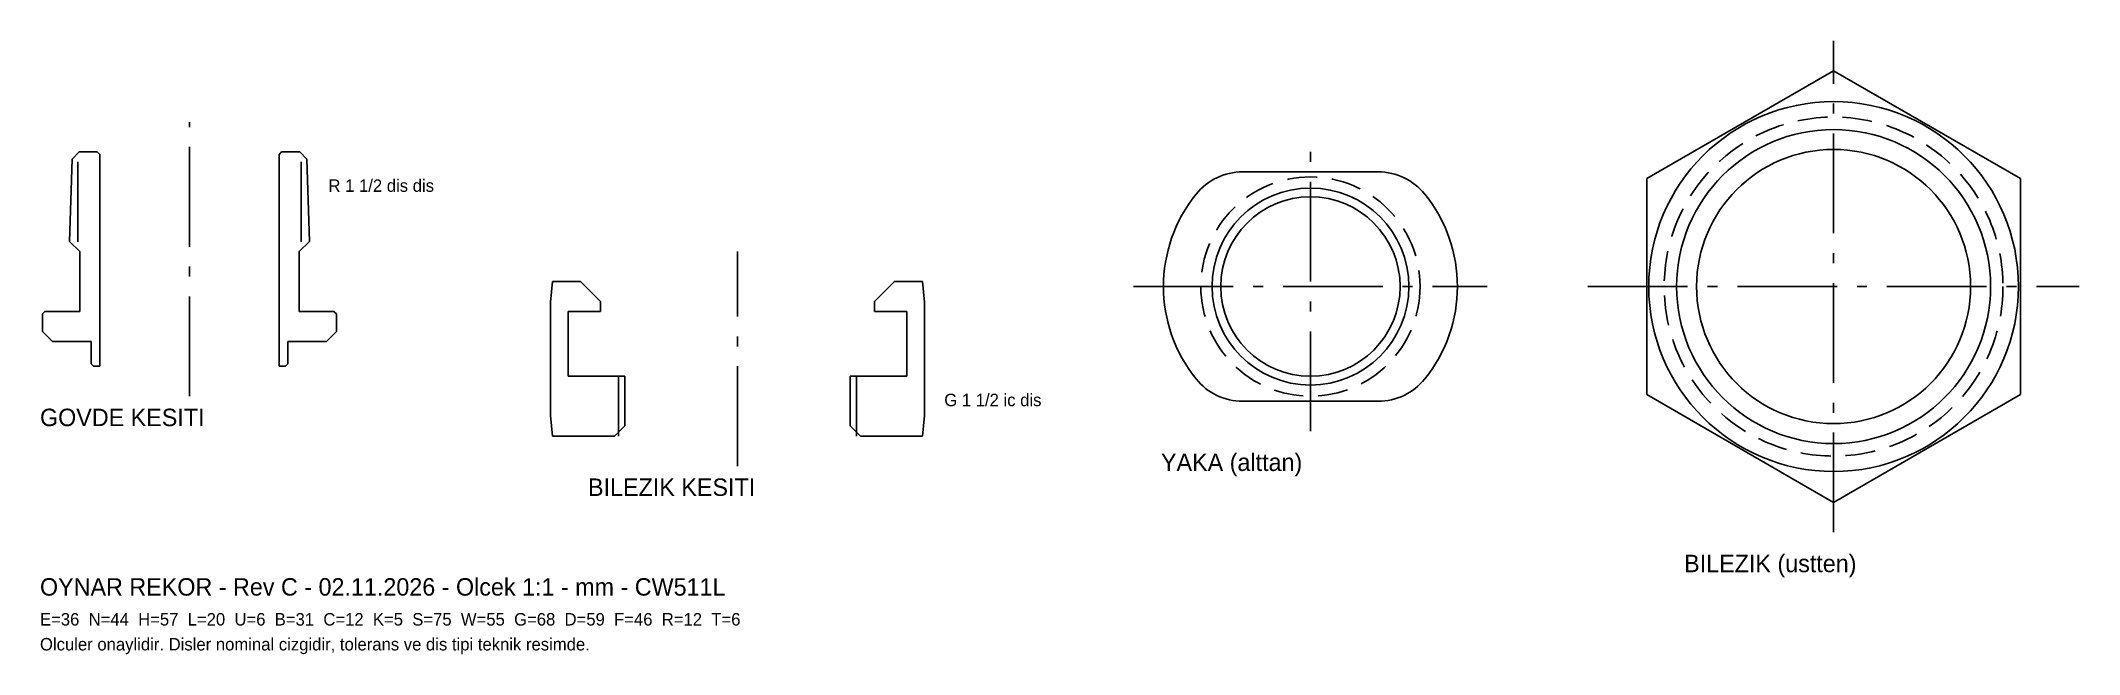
# Model space of a CAD drawing. Extents: x -30 to 379, y -44 to 79.
import ezdxf

# ---------------------------------------------------------------- set-up
doc = ezdxf.new("R2010")
doc.units = 0
doc.linetypes.add('CENTER', pattern=[30, 20, -4, 2, -4])
doc.linetypes.add('DASHED', pattern=[9, 6, -3])
for name, color, linetype in [('DIS', 7, 'CONTINUOUS'), ('EKSEN', 1, 'CENTER'), ('GIZLI', 8, 'DASHED'), ('KONTUR', 7, 'CONTINUOUS'), ('YAZI', 3, 'CONTINUOUS')]:
    doc.layers.add(name, color=color, linetype=linetype)

msp = doc.modelspace()

# ---------------------------------------------------------------- linework, layer by layer
at = {"layer": 'DIS'}
for p, q in [((-22.4225, 55), (-22.4225, 39)), ((22.4225, 55), (22.4225, 39)), ((86.0985, 0), (86.0985, 12)), ((133.9015, 0), (133.9015, 12))]:
    msp.add_line(p, q, dxfattribs=at)
at = {"layer": 'EKSEN'}
for p, q in [((330, -19.3013), (330, 79.3013)), ((0, 8), (0, 63)), ((225, 1), (225, 59)), ((110, -6), (110, 37)), ((189.5, 30), (260.5, 30)), ((280.6987, 30), (379.3013, 30))]:
    msp.add_line(p, q, dxfattribs=at)
at = {"layer": 'GIZLI'}
for centre, radius in [((330, 30), 34), ((225, 30), 22)]:
    msp.add_circle(centre, radius, dxfattribs=at)
at = {"layer": 'KONTUR'}
for p, q in [((292.5, 51.6506), (330, 73.3013)), ((330, 73.3013), (367.5, 51.6506)), ((-24.0651, 39.0651), (-23.5492, 55.5733)), ((-23.5492, 55.5733), (-22.1225, 57)), ((-22.1225, 57), (-18.5, 57)), ((-18.5, 57), (-18, 56.5)), ((-18, 56.5), (-18, 14)), ((18.5, 57), (18, 56.5)), ((18, 56.5), (18, 14)), ((22.1225, 57), (18.5, 57)), ((23.5492, 55.5733), (22.1225, 57)), ((24.0651, 39.0651), (23.5492, 55.5733)), ((211.3893, 53), (238.6107, 53)), ((292.5, 8.3494), (292.5, 51.6506)), ((367.5, 51.6506), (367.5, 8.3494)), ((-22, 37), (-24.0651, 39.0651)), ((-22, 25), (-22, 37)), ((22, 37), (24.0651, 39.0651)), ((22, 25), (22, 37)), ((72.5, 26.8423), (72.9, 31)), ((72.9, 31), (78.5, 31)), ((78.5, 31), (82.5, 27)), ((141.5, 31), (137.5, 27)), ((147.1, 31), (141.5, 31)), ((147.5, 26.8423), (147.1, 31)), ((-29.5, 24.5), (-29, 25)), ((-29, 25), (-22, 25)), ((29, 25), (22, 25)), ((29.5, 24.5), (29, 25)), ((72.5, 4.1577), (72.5, 26.8423)), ((82.5, 25), (76, 25)), ((76, 25), (76, 12)), ((82.5, 27), (82.5, 25)), ((137.5, 27), (137.5, 25)), ((137.5, 25), (144, 25)), ((144, 25), (144, 12)), ((147.5, 4.1577), (147.5, 26.8423)), ((-29.5, 21), (-29.5, 24.5)), ((-27.5, 19), (-29.5, 21)), ((27.5, 19), (29.5, 21)), ((29.5, 21), (29.5, 24.5)), ((-19.75, 19), (-27.5, 19)), ((-19.75, 14.5), (-19.75, 19)), ((19.75, 14.5), (19.75, 19)), ((19.75, 19), (27.5, 19)), ((-19.25, 14), (-19.75, 14.5)), ((-18, 14), (-19.25, 14)), ((18, 14), (19.25, 14)), ((19.25, 14), (19.75, 14.5)), ((76, 12), (87.375, 12)), ((87.375, 12), (87.375, 2.0765)), ((144, 12), (132.625, 12)), ((132.625, 12), (132.625, 2.0765)), ((330, -13.3013), (292.5, 8.3494)), ((367.5, 8.3494), (330, -13.3013)), ((72.9, 0), (72.5, 4.1577)), ((147.1, 0), (147.5, 4.1577)), ((211.3893, 7), (238.6107, 7)), ((85.2985, 0), (72.9, 0)), ((87.375, 2.0765), (85.2985, 0)), ((132.625, 2.0765), (134.7015, 0)), ((134.7015, 0), (147.1, 0))]:
    msp.add_line(p, q, dxfattribs=at)
for centre, radius in [((330, 30), 37.1), ((330, 30), 31.5), ((330, 30), 27.5), ((225, 30), 19.75), ((225, 30), 18)]:
    msp.add_circle(centre, radius, dxfattribs=at)
for centre, radius, start, end in [((211.3893, 41), 12, 90, 141.0552), ((238.6107, 41), 12, 38.9448, 90), ((225, 30), 29.5, 141.0552, 218.9448), ((225, 30), 29.5, -38.9448, 38.9448), ((211.3893, 19), 12, 218.9448, 270), ((238.6107, 19), 12, 270, 321.0552)]:
    msp.add_arc(centre, radius, start, end, dxfattribs=at)

# ---------------------------------------------------------------- texts
at = {"layer": 'YAZI'}
for s, height, p in [('R 1 1/2 dis dis', 2.5, (27.9015, 49)), ('G 1 1/2 ic dis', 2.5, (151.5, 6)), ('GOVDE KESITI', 3.5, (-30, 2)), ('YAKA (alttan)', 3.5, (195, -7)), ('BILEZIK KESITI', 3.5, (80, -12)), ('BILEZIK (ustten)', 3.5, (300, -27.3013)), ('OYNAR REKOR - Rev C - 02.11.2026 - Olcek 1:1 - mm - CW511L', 3.5, (-30, -32)), ('E=36  N=44  H=57  L=20  U=6  B=31  C=12  K=5  S=75  W=55  G=68  D=59  F=46  R=12  T=6', 2.5, (-30, -38)), ('Olculer onaylidir. Disler nominal cizgidir, tolerans ve dis tipi teknik resimde.', 2.5, (-30, -43))]:
    msp.add_text(s, height=height, dxfattribs=at).set_placement(p)

doc.saveas('drawing.dxf')
